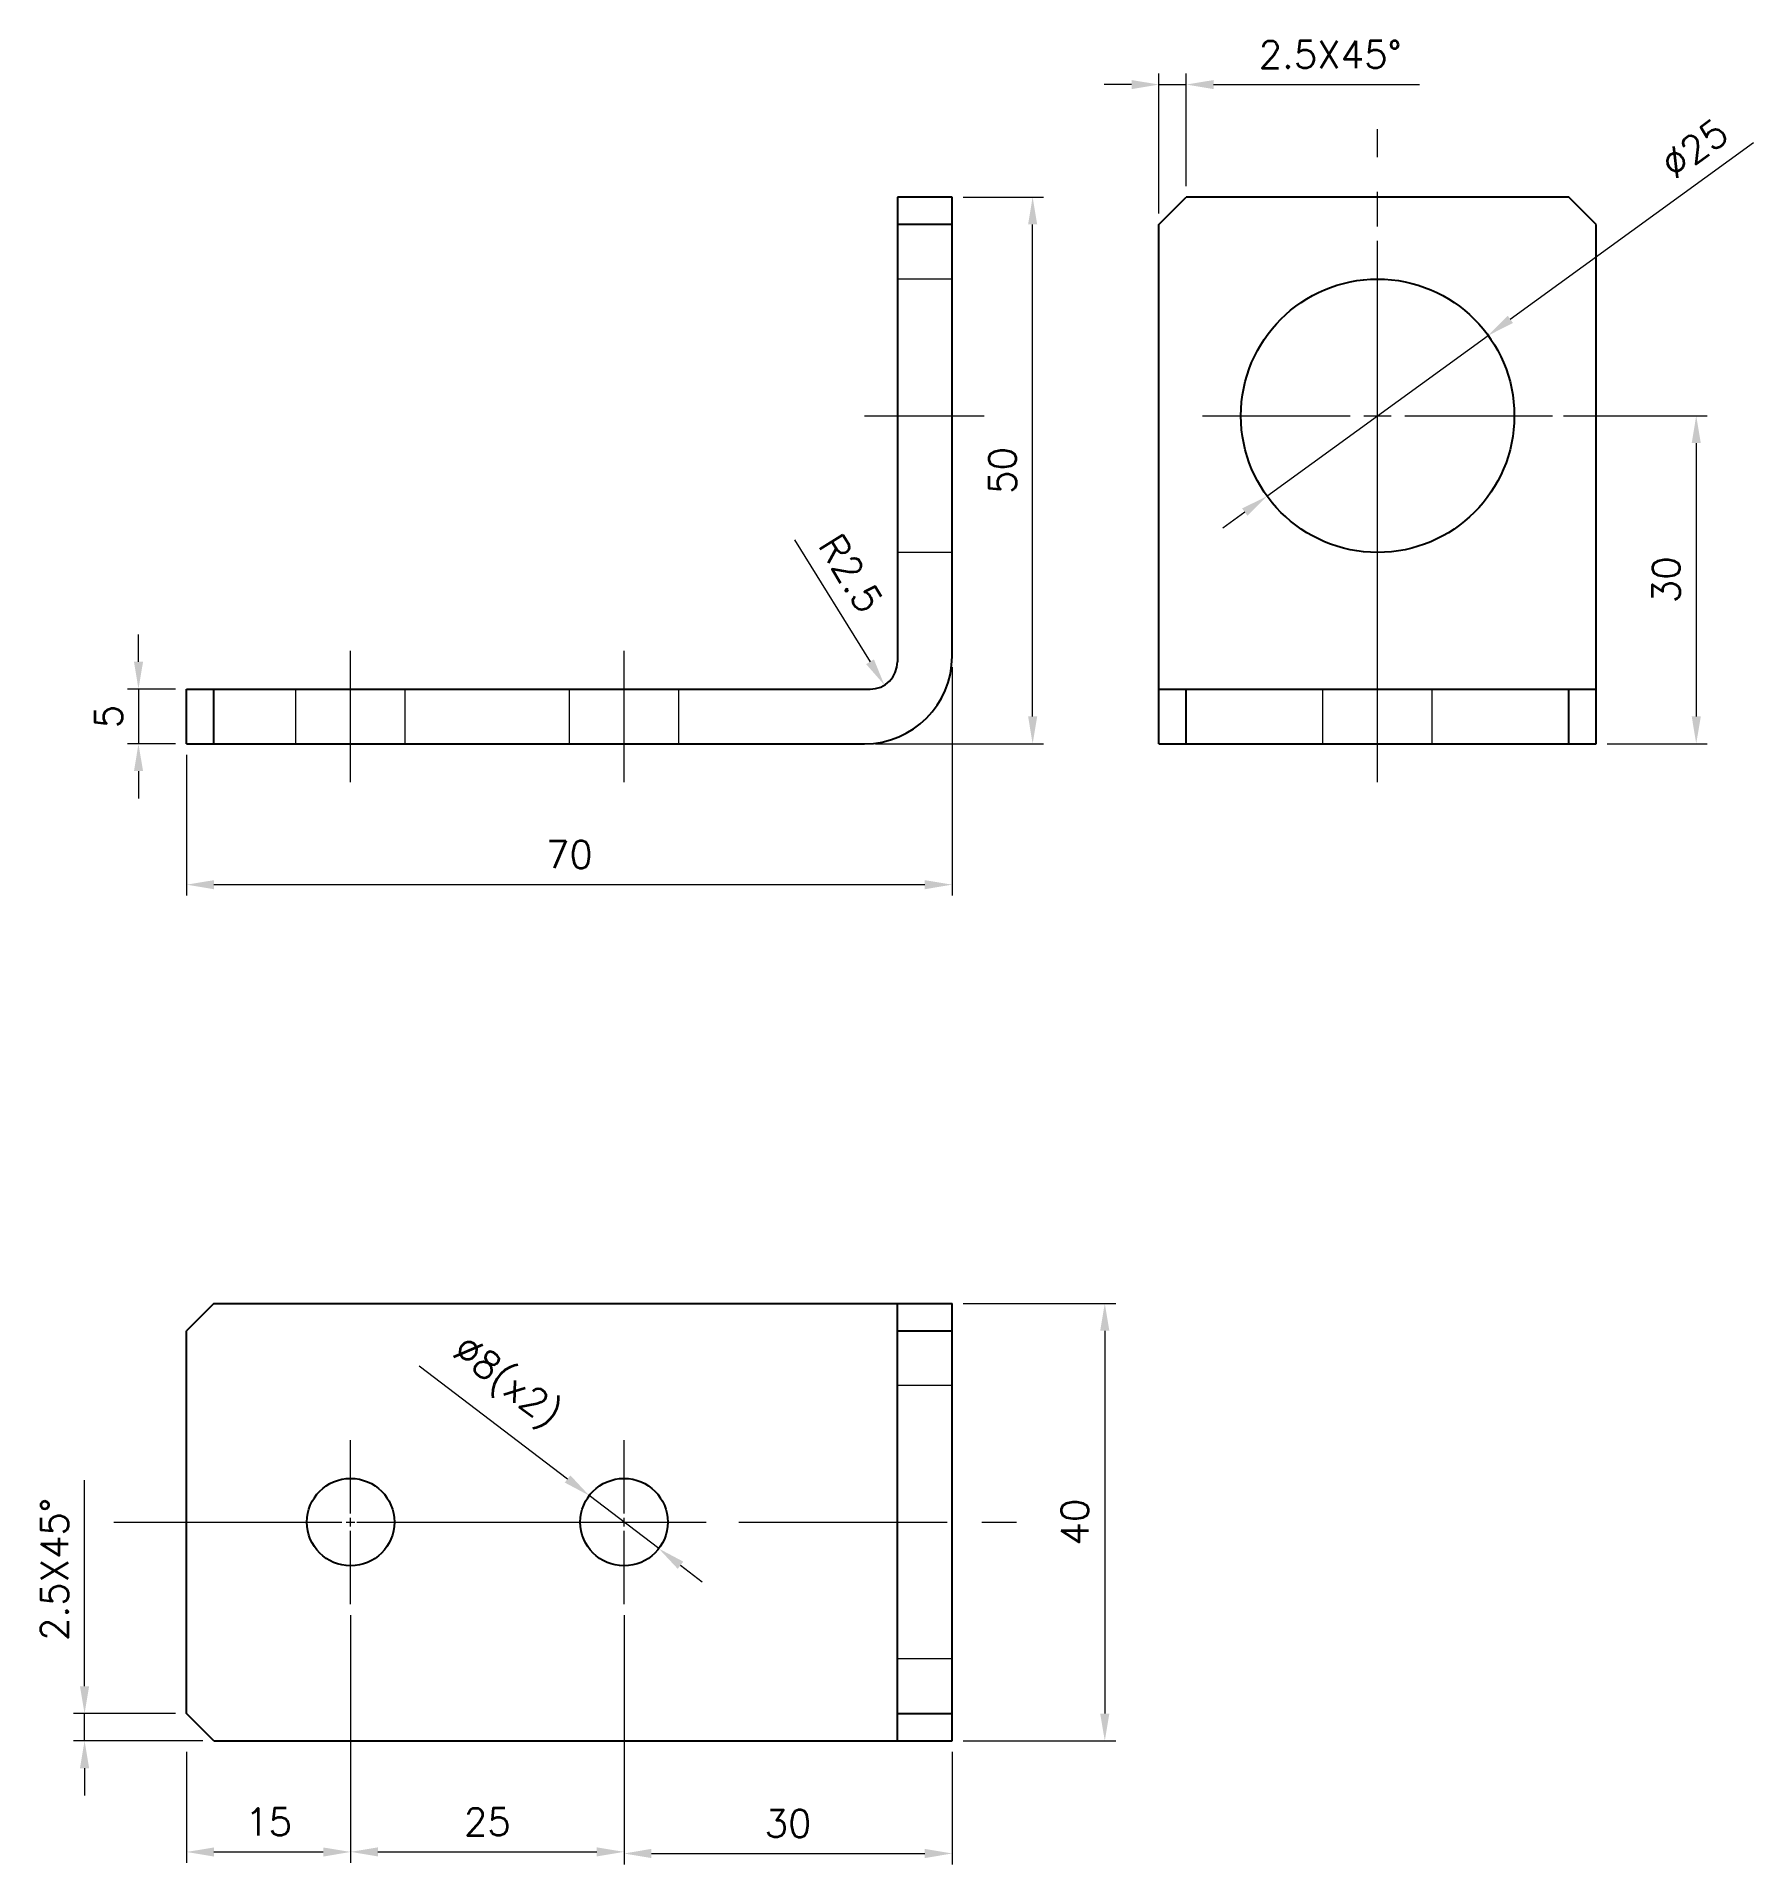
# Model space of a CAD drawing. Header units: millimetres. Extents: x 4188 to 5880, y 1984 to 2288.
# Drawn here: x 4188.4 to 4345.4, y 2060.3 to 2227.4 of the extents above.
import ezdxf

# ---------------------------------------------------------------- set-up
doc = ezdxf.new("R2010")
doc.units = ezdxf.units.MM
for name, pattern in [('CENTER', [50.8, 31.75, -6.35, 6.35, -6.35]), ('CENTER2', [28.575, 19.05, -3.175, 3.175, -3.175]), ('DASHED2', [9.525, 6.35, -3.175])]:
    doc.linetypes.add(name, pattern=pattern)
for name, color, linetype, lineweight in [('CENTRO', 1, 'CENTER', 5), ('CONTORNO 1', 3, 'Continuous', 25), ('COTA', 1, 'Continuous', 13), ('TRACEJADA', 1, 'DASHED2', 13)]:
    doc.layers.add(name, color=color, linetype=linetype, lineweight=lineweight)
doc.styles.add('ROMANS', font='romans.shx')
doc.dimstyles.new('Padrão', dxfattribs={"dimtxt": 2.5, "dimasz": 2.5, "dimexe": 1, "dimexo": 1, "dimgap": 1.5, "dimtad": 1, "dimdsep": 46, "dimtxsty": 'ROMANS', "dimblk1": 'ARCHTICK', "dimblk2": 'OBLIQUE', "dimcen": 2.5, "dimclrd": 1, "dimclre": 1, "dimclrt": 2, "dimadec": 0, "dimazin": 2, "dimtfac": 1, "dimtmove": 0, "dimatfit": 3, "dimfxl": 0, "dimlwd": -1, "dimlwe": -1, "dimarcsym": 0})

# ---------------------------------------------------------------- blocks, each defined once
blk = doc.blocks.new('*U9')
at = {"layer": 'CENTRO', "color": 0, "linetype": 'CENTER2'}
blk.add_line((-42.91, 0), (41.19, 0), dxfattribs=at)
blk = doc.blocks.new('*U10')
at = {"layer": 'CENTRO', "color": 0, "linetype": 'CENTER2'}
for p, q in [((0, 0.8), (0, 7.5)), ((-7.5, 0), (-0.8, 0)), ((0.8, 0), (7.5, 0)), ((0, -7.5), (0, -0.8))]:
    blk.add_line(p, q, dxfattribs=at)
at = {"layer": 'CENTRO', "color": 0, "linetype": 'Continuous'}
for p, q in [((-0.4, 0), (0.4, 0)), ((0, -0.4), (0, 0.4))]:
    blk.add_line(p, q, dxfattribs=at)
blk = doc.blocks.new('*U11')
at = {"layer": 'CENTRO', "color": 0, "linetype": 'CENTER2'}
for p, q in [((0, 0.8), (0, 7.5)), ((-7.5, 0), (-0.8, 0)), ((0.8, 0), (7.5, 0)), ((0, -7.5), (0, -0.8))]:
    blk.add_line(p, q, dxfattribs=at)
at = {"layer": 'CENTRO', "color": 0, "linetype": 'Continuous'}
for p, q in [((-0.4, 0), (0.4, 0)), ((0, -0.4), (0, 0.4))]:
    blk.add_line(p, q, dxfattribs=at)
blk = doc.blocks.new('*U14')
at = {"layer": 'CENTRO', "color": 0, "linetype": 'CENTER2'}
blk.add_line((0, -27.25), (0, 32.46), dxfattribs=at)
blk = doc.blocks.new('*U15')
at = {"layer": 'CENTRO', "color": 0, "linetype": 'CENTER2'}
for p, q in [((0, 2.5), (0, 16)), ((-16, 0), (-2.5, 0)), ((2.5, 0), (16, 0)), ((0, -16), (0, -2.5))]:
    blk.add_line(p, q, dxfattribs=at)
at = {"layer": 'CENTRO', "color": 0, "linetype": 'Continuous'}
for p, q in [((-1.25, 0), (1.25, 0)), ((0, -1.25), (0, 1.25))]:
    blk.add_line(p, q, dxfattribs=at)
blk = doc.blocks.new('*U17')
at = {"layer": 'CENTRO', "color": 0, "linetype": 'CENTER2'}
blk.add_line((0, -6), (0, 6), dxfattribs=at)
blk = doc.blocks.new('*U18')
at = {"layer": 'CENTRO', "color": 0, "linetype": 'CENTER2'}
blk.add_line((0, -6), (0, 6), dxfattribs=at)
blk = doc.blocks.new('*D19')
at = {"layer": 'COTA', "color": 1}
for p, q in [((4273.12, 2111.58), (4287.08, 2111.58)), ((4286.08, 2109.08), (4286.08, 2074.08)), ((4273.12, 2071.58), (4287.08, 2071.58))]:
    blk.add_line(p, q, dxfattribs=at)
for points in [[(4285.66, 2109.08), (4286.5, 2109.08), (4286.08, 2111.58)], [(4285.66, 2074.08), (4286.5, 2074.08), (4286.08, 2071.58)]]:
    blk.add_solid(points, dxfattribs=at)
at = {"layer": 'Defpoints', "color": 0}
for p in [(4272.12, 2111.58), (4272.12, 2071.58), (4286.08, 2071.58)]:
    blk.add_point(p, dxfattribs=at)
at = {"layer": 'COTA', "color": 2, "insert": (4283.33, 2091.58), "char_height": 2.5, "attachment_point": 5, "rotation": 90, "style": 'ROMANS'}
blk.add_mtext('40', dxfattribs=at)
blk = doc.blocks.new('_ArchTick')
at = {"color": 0, "linetype": 'ByBlock', "const_width": 0.15}
blk.add_lwpolyline([(-0.5, -0.5), (0.5, 0.5)], dxfattribs=at)
blk = doc.blocks.new('_Oblique')
at = {"color": 0, "linetype": 'ByBlock', "lineweight": -2}
blk.add_line((-0.5, -0.5), (0.5, 0.5), dxfattribs=at)
blk = doc.blocks.new('*D20')
at = {"layer": 'COTA', "color": 1}
for p, q in [((4192.79, 2076.58), (4192.79, 2095.42)), ((4201.12, 2074.08), (4191.79, 2074.08)), ((4192.79, 2071.58), (4192.79, 2074.08)), ((4203.62, 2071.58), (4191.79, 2071.58)), ((4192.79, 2069.08), (4192.79, 2066.58))]:
    blk.add_line(p, q, dxfattribs=at)
for points in [[(4192.37, 2076.58), (4193.21, 2076.58), (4192.79, 2074.08)], [(4192.37, 2069.08), (4193.21, 2069.08), (4192.79, 2071.58)]]:
    blk.add_solid(points, dxfattribs=at)
at = {"layer": 'Defpoints', "color": 0}
for p in [(4192.79, 2074.08), (4202.12, 2074.08), (4204.62, 2071.58)]:
    blk.add_point(p, dxfattribs=at)
at = {"layer": 'COTA', "color": 2, "insert": (4190.04, 2087.25), "char_height": 2.5, "attachment_point": 5, "rotation": 90, "style": 'ROMANS'}
blk.add_mtext('2.5X45°', dxfattribs=at)
blk = doc.blocks.new('*D21')
at = {"layer": 'COTA', "color": 1}
for p, q in [((4217.12, 2083.08), (4217.12, 2060.42)), ((4202.12, 2070.58), (4202.12, 2060.42)), ((4204.62, 2061.42), (4214.62, 2061.42))]:
    blk.add_line(p, q, dxfattribs=at)
for points in [[(4204.62, 2061.83), (4204.62, 2061), (4202.12, 2061.42)], [(4214.62, 2061.83), (4214.62, 2061), (4217.12, 2061.42)]]:
    blk.add_solid(points, dxfattribs=at)
at = {"layer": 'Defpoints', "color": 0}
for p in [(4217.12, 2084.08), (4202.12, 2071.58), (4217.12, 2061.42)]:
    blk.add_point(p, dxfattribs=at)
at = {"layer": 'COTA', "color": 2, "insert": (4209.62, 2064.17), "char_height": 2.5, "attachment_point": 5, "style": 'ROMANS'}
blk.add_mtext('15', dxfattribs=at)
blk = doc.blocks.new('*D22')
at = {"layer": 'COTA', "color": 1}
for p, q in [((4242.12, 2083.08), (4242.12, 2060.43)), ((4217.12, 2070.58), (4217.12, 2060.43)), ((4219.62, 2061.43), (4239.62, 2061.43))]:
    blk.add_line(p, q, dxfattribs=at)
for points in [[(4219.62, 2061.84), (4219.62, 2061.01), (4217.12, 2061.43)], [(4239.62, 2061.84), (4239.62, 2061.01), (4242.12, 2061.43)]]:
    blk.add_solid(points, dxfattribs=at)
at = {"layer": 'Defpoints', "color": 0}
for p in [(4242.12, 2084.08), (4217.12, 2071.58), (4242.12, 2061.43)]:
    blk.add_point(p, dxfattribs=at)
at = {"layer": 'COTA', "color": 2, "insert": (4229.62, 2064.18), "char_height": 2.5, "attachment_point": 5, "style": 'ROMANS'}
blk.add_mtext('25', dxfattribs=at)
blk = doc.blocks.new('*D23')
at = {"layer": 'COTA', "color": 1}
for p, q in [((4242.12, 2083.08), (4242.12, 2060.28)), ((4272.12, 2070.58), (4272.12, 2060.28)), ((4244.62, 2061.28), (4269.62, 2061.28))]:
    blk.add_line(p, q, dxfattribs=at)
for points in [[(4244.62, 2061.7), (4244.62, 2060.86), (4242.12, 2061.28)], [(4269.62, 2061.7), (4269.62, 2060.86), (4272.12, 2061.28)]]:
    blk.add_solid(points, dxfattribs=at)
at = {"layer": 'Defpoints', "color": 0}
for p in [(4242.12, 2084.08), (4272.12, 2071.58), (4272.12, 2061.28)]:
    blk.add_point(p, dxfattribs=at)
at = {"layer": 'COTA', "color": 2, "insert": (4257.12, 2064.03), "char_height": 2.5, "attachment_point": 5, "style": 'ROMANS'}
blk.add_mtext('30', dxfattribs=at)
blk = doc.blocks.new('*D24')
at = {"layer": 'COTA', "color": 1}
for p, q in [((4223.4, 2105.87), (4236.95, 2095.53)), ((4245.3, 2089.16), (4238.94, 2094.01)), ((4247.29, 2087.64), (4249.27, 2086.12))]:
    blk.add_line(p, q, dxfattribs=at)
for points in [[(4237.21, 2095.86), (4236.7, 2095.2), (4238.94, 2094.01)], [(4247.54, 2087.97), (4247.03, 2087.31), (4245.3, 2089.16)]]:
    blk.add_solid(points, dxfattribs=at)
at = {"layer": 'Defpoints', "color": 0}
for p in [(4238.94, 2094.01), (4245.3, 2089.16)]:
    blk.add_point(p, dxfattribs=at)
at = {"layer": 'COTA', "color": 2, "insert": (4231.25, 2104.17), "char_height": 2.5, "attachment_point": 5, "rotation": 322.636, "style": 'ROMANS'}
blk.add_mtext('∅8(x2)', dxfattribs=at)
blk = doc.blocks.new('*D25')
at = {"layer": 'COTA', "color": 1}
for p, q in [((4197.72, 2170.26), (4197.72, 2172.76)), ((4201.12, 2167.76), (4196.72, 2167.76)), ((4197.72, 2167.76), (4197.72, 2162.76)), ((4201.12, 2162.76), (4196.72, 2162.76)), ((4197.72, 2160.26), (4197.72, 2157.76))]:
    blk.add_line(p, q, dxfattribs=at)
for points in [[(4197.31, 2170.26), (4198.14, 2170.26), (4197.72, 2167.76)], [(4197.31, 2160.26), (4198.14, 2160.26), (4197.72, 2162.76)]]:
    blk.add_solid(points, dxfattribs=at)
at = {"layer": 'Defpoints', "color": 0}
for p in [(4202.12, 2167.76), (4197.72, 2162.76), (4202.12, 2162.76)]:
    blk.add_point(p, dxfattribs=at)
at = {"layer": 'COTA', "color": 2, "insert": (4194.97, 2165.26), "char_height": 2.5, "attachment_point": 5, "rotation": 90, "style": 'ROMANS'}
blk.add_mtext('5', dxfattribs=at)
blk = doc.blocks.new('*D26')
at = {"layer": 'COTA', "color": 1}
for p, q in [((4272.12, 2169.76), (4272.12, 2148.88)), ((4202.12, 2161.76), (4202.12, 2148.88)), ((4204.62, 2149.88), (4269.62, 2149.88))]:
    blk.add_line(p, q, dxfattribs=at)
for points in [[(4204.62, 2150.29), (4204.62, 2149.46), (4202.12, 2149.88)], [(4269.62, 2150.29), (4269.62, 2149.46), (4272.12, 2149.88)]]:
    blk.add_solid(points, dxfattribs=at)
at = {"layer": 'Defpoints', "color": 0}
for p in [(4272.12, 2170.76), (4202.12, 2162.76), (4272.12, 2149.88)]:
    blk.add_point(p, dxfattribs=at)
at = {"layer": 'COTA', "color": 2, "insert": (4237.12, 2152.63), "char_height": 2.5, "attachment_point": 5, "style": 'ROMANS'}
blk.add_mtext('70', dxfattribs=at)
blk = doc.blocks.new('*D27')
at = {"layer": 'COTA', "color": 1}
for p, q in [((4273.12, 2212.76), (4280.48, 2212.76)), ((4279.48, 2165.26), (4279.48, 2210.26)), ((4265.12, 2162.76), (4280.48, 2162.76))]:
    blk.add_line(p, q, dxfattribs=at)
for points in [[(4279.07, 2210.26), (4279.9, 2210.26), (4279.48, 2212.76)], [(4279.07, 2165.26), (4279.9, 2165.26), (4279.48, 2162.76)]]:
    blk.add_solid(points, dxfattribs=at)
at = {"layer": 'Defpoints', "color": 0}
for p in [(4272.12, 2212.76), (4279.48, 2212.76), (4264.12, 2162.76)]:
    blk.add_point(p, dxfattribs=at)
at = {"layer": 'COTA', "color": 2, "insert": (4276.73, 2187.76), "char_height": 2.5, "attachment_point": 5, "rotation": 90, "style": 'ROMANS'}
blk.add_mtext('50', dxfattribs=at)
blk = doc.blocks.new('*D29')
at = {"layer": 'COTA', "color": 1}
for p, q in [((4291.03, 2211.26), (4291.03, 2224.05)), ((4293.53, 2213.76), (4293.53, 2224.05)), ((4288.53, 2223.05), (4286.03, 2223.05)), ((4291.03, 2223.05), (4293.53, 2223.05)), ((4296.03, 2223.05), (4314.86, 2223.05))]:
    blk.add_line(p, q, dxfattribs=at)
for points in [[(4288.53, 2223.46), (4288.53, 2222.63), (4291.03, 2223.05)], [(4296.03, 2223.46), (4296.03, 2222.63), (4293.53, 2223.05)]]:
    blk.add_solid(points, dxfattribs=at)
at = {"layer": 'Defpoints', "color": 0}
for p in [(4293.53, 2223.05), (4293.53, 2212.76), (4291.03, 2210.26)]:
    blk.add_point(p, dxfattribs=at)
at = {"layer": 'COTA', "color": 2, "insert": (4306.69, 2225.8), "char_height": 2.5, "attachment_point": 5, "style": 'ROMANS'}
blk.add_mtext('2.5X45°', dxfattribs=at)
blk = doc.blocks.new('*D30')
at = {"layer": 'COTA', "color": 1}
for p, q in [((4328.03, 2192.76), (4341.16, 2192.76)), ((4340.16, 2190.26), (4340.16, 2165.26)), ((4332.03, 2162.76), (4341.16, 2162.76))]:
    blk.add_line(p, q, dxfattribs=at)
for points in [[(4339.75, 2190.26), (4340.58, 2190.26), (4340.16, 2192.76)], [(4339.75, 2165.26), (4340.58, 2165.26), (4340.16, 2162.76)]]:
    blk.add_solid(points, dxfattribs=at)
at = {"layer": 'Defpoints', "color": 0}
for p in [(4327.03, 2192.76), (4331.03, 2162.76), (4340.16, 2162.76)]:
    blk.add_point(p, dxfattribs=at)
at = {"layer": 'COTA', "color": 2, "insert": (4337.41, 2177.76), "char_height": 2.5, "attachment_point": 5, "rotation": 90, "style": 'ROMANS'}
blk.add_mtext('30', dxfattribs=at)
blk = doc.blocks.new('*D31')
at = {"layer": 'COTA', "color": 1}
for p, q in [((4345.39, 2217.72), (4323.16, 2201.57)), ((4300.91, 2185.41), (4321.14, 2200.1)), ((4298.89, 2183.94), (4296.87, 2182.47))]:
    blk.add_line(p, q, dxfattribs=at)
for points in [[(4322.92, 2201.91), (4323.41, 2201.24), (4321.14, 2200.1)], [(4298.64, 2184.28), (4299.13, 2183.61), (4300.91, 2185.41)]]:
    blk.add_solid(points, dxfattribs=at)
at = {"layer": 'Defpoints', "color": 0}
for p in [(4321.14, 2200.1), (4300.91, 2185.41)]:
    blk.add_point(p, dxfattribs=at)
at = {"layer": 'COTA', "color": 2, "insert": (4340.01, 2217.21), "char_height": 2.5, "attachment_point": 5, "rotation": 35.9909, "style": 'ROMANS'}
blk.add_mtext('∅25', dxfattribs=at)
blk = doc.blocks.new('*D34')
at = {"layer": 'COTA', "color": 1}
blk.add_line((4257.72, 2181.42), (4264.62, 2170.26), dxfattribs=at)
blk.add_solid([(4264.97, 2170.48), (4264.26, 2170.04), (4265.93, 2168.13)], dxfattribs=at)
at = {"layer": 'Defpoints', "color": 0}
for p in [(4264.62, 2170.26), (4265.93, 2168.13)]:
    blk.add_point(p, dxfattribs=at)
at = {"layer": 'COTA', "color": 2, "insert": (4262.85, 2178.35), "char_height": 2.5, "attachment_point": 5, "rotation": 301.7332, "style": 'ROMANS'}
blk.add_mtext('R2.5', dxfattribs=at)

msp = doc.modelspace()

# ---------------------------------------------------------------- linework, layer by layer
at = {"layer": 'CENTRO'}
msp.add_line((4264.106, 2192.758), (4275.055, 2192.758), dxfattribs=at)
at = {"layer": 'CONTORNO 1'}
for p, q in [((4272.119, 2212.758), (4267.119, 2212.758)), ((4267.119, 2212.758), (4267.119, 2170.258)), ((4272.119, 2170.758), (4272.119, 2212.758)), ((4291.026, 2210.258), (4293.526, 2212.758)), ((4328.526, 2212.758), (4293.526, 2212.758)), ((4331.026, 2210.258), (4328.526, 2212.758)), ((4272.119, 2210.258), (4267.119, 2210.258)), ((4291.026, 2162.758), (4291.026, 2210.258)), ((4331.026, 2162.758), (4331.026, 2210.258)), ((4202.119, 2162.758), (4202.119, 2167.758)), ((4202.119, 2167.758), (4264.619, 2167.758)), ((4204.619, 2162.758), (4204.619, 2167.758)), ((4291.026, 2167.758), (4331.026, 2167.758)), ((4293.526, 2162.758), (4293.526, 2167.758)), ((4328.526, 2162.758), (4328.526, 2167.758)), ((4202.119, 2162.758), (4264.119, 2162.758)), ((4291.026, 2162.758), (4331.026, 2162.758)), ((4204.619, 2111.583), (4202.119, 2109.083)), ((4204.619, 2111.583), (4272.119, 2111.583)), ((4267.119, 2071.583), (4267.119, 2111.583)), ((4272.119, 2071.583), (4272.119, 2111.583)), ((4202.119, 2074.083), (4202.119, 2109.083)), ((4267.119, 2109.083), (4272.119, 2109.083)), ((4204.619, 2071.583), (4202.119, 2074.083)), ((4267.119, 2074.083), (4272.119, 2074.083)), ((4204.619, 2071.583), (4272.119, 2071.583))]:
    msp.add_line(p, q, dxfattribs=at)
for centre, radius in [((4311.026, 2192.758), 12.5), ((4217.119, 2091.583), 4), ((4242.119, 2091.583), 4)]:
    msp.add_circle(centre, radius, dxfattribs=at)
for centre, radius in [((4264.119, 2170.758), 8), ((4264.619, 2170.258), 2.5)]:
    msp.add_arc(centre, radius, 270, 0, dxfattribs=at)
at = {"layer": 'TRACEJADA'}
for p, q in [((4272.119, 2205.258), (4267.119, 2205.258)), ((4272.119, 2180.258), (4267.119, 2180.258)), ((4212.119, 2162.758), (4212.119, 2167.758)), ((4222.119, 2162.758), (4222.119, 2167.758)), ((4237.119, 2162.758), (4237.119, 2167.758)), ((4247.119, 2162.758), (4247.119, 2167.758)), ((4306.026, 2162.758), (4306.026, 2167.758)), ((4316.026, 2162.758), (4316.026, 2167.758)), ((4272.119, 2104.083), (4267.119, 2104.083)), ((4272.119, 2079.083), (4267.119, 2079.083))]:
    msp.add_line(p, q, dxfattribs=at)

# ---------------------------------------------------------------- block references
at = {"layer": 'CENTRO', "linetype": 'CENTER2'}
for name, p in [('*U14', (4311.026, 2186.508)), ('*U15', (4311.026, 2192.758)), ('*U17', (4217.119, 2165.258)), ('*U18', (4242.119, 2165.258)), ('*U10', (4217.119, 2091.583)), ('*U11', (4242.119, 2091.583)), ('*U9', (4238.369, 2091.583))]:
    msp.add_blockref(name, p, dxfattribs=at)

# ---------------------------------------------------------------- dimensions: what is measured, and where the dimension line sits
at = {"layer": 'COTA'}
dim = msp.add_linear_dim(base=(4293.526, 2223.047), p1=(4291.026, 2210.258), p2=(4293.526, 2212.758), text='<>X45°', dimstyle='Padrão', dxfattribs=at)
dim.commit()
dim.dimension.update_dxf_attribs({"geometry": '*D29', "text_midpoint": (4306.693, 2225.797)})
dim = msp.add_diameter_dim_2p(p1=(4300.912, 2185.413), p2=(4321.14, 2200.104), dimstyle='Padrão', dxfattribs=at)
dim.commit()
dim.dimension.update_dxf_attribs({"geometry": '*D31', "text_midpoint": (4341.626, 2214.983), "dimtype": 163})
for base, p1, p2, picture, middle in [((4279.483, 2212.758), (4264.119, 2162.758), (4272.119, 2212.758), '*D27', (4276.733, 2187.758)), ((4340.162, 2162.758), (4327.026, 2192.758), (4331.026, 2162.758), '*D30', (4337.412, 2177.758)), ((4197.723, 2162.758), (4202.119, 2167.758), (4202.119, 2162.758), '*D25', (4194.973, 2165.258)), ((4286.081, 2071.583), (4272.119, 2111.583), (4272.119, 2071.583), '*D19', (4283.331, 2091.583))]:
    dim = msp.add_linear_dim(base=base, p1=p1, p2=p2, angle=90, dimstyle='Padrão', dxfattribs=at)
    dim.commit()
    dim.dimension.update_dxf_attribs({"geometry": picture, "text_midpoint": middle})
dim = msp.add_radius_dim(center=(4264.619, 2170.258), mpoint=(4265.934, 2168.132), dimstyle='Padrão', dxfattribs=at)
dim.commit()
dim.dimension.update_dxf_attribs({"geometry": '*D34', "text_midpoint": (4260.512, 2176.901), "dimtype": 164})
for base, p1, p2, picture, middle in [((4272.119, 2149.875), (4202.119, 2162.758), (4272.119, 2170.758), '*D26', (4237.119, 2152.625)), ((4217.119, 2061.417), (4202.119, 2071.583), (4217.119, 2084.083), '*D21', (4209.619, 2064.167)), ((4242.119, 2061.427), (4217.119, 2071.583), (4242.119, 2084.083), '*D22', (4229.619, 2064.177)), ((4272.119, 2061.278), (4242.119, 2084.083), (4272.119, 2071.583), '*D23', (4257.119, 2064.028))]:
    dim = msp.add_linear_dim(base=base, p1=p1, p2=p2, dimstyle='Padrão', dxfattribs=at)
    dim.commit()
    dim.dimension.update_dxf_attribs({"geometry": picture, "text_midpoint": middle})
dim = msp.add_diameter_dim_2p(p1=(4245.298, 2089.156), p2=(4238.94, 2094.011), text='<>(x2)', dimstyle='Padrão', dxfattribs=at)
dim.commit()
dim.dimension.update_dxf_attribs({"geometry": '*D24', "text_midpoint": (4231.251, 2104.165)})
dim = msp.add_linear_dim(base=(4192.792, 2074.083), p1=(4204.619, 2071.583), p2=(4202.119, 2074.083), angle=90, text='<>X45°', dimstyle='Padrão', dxfattribs=at)
dim.commit()
dim.dimension.update_dxf_attribs({"geometry": '*D20', "text_midpoint": (4190.042, 2087.25)})

doc.saveas('drawing.dxf')
